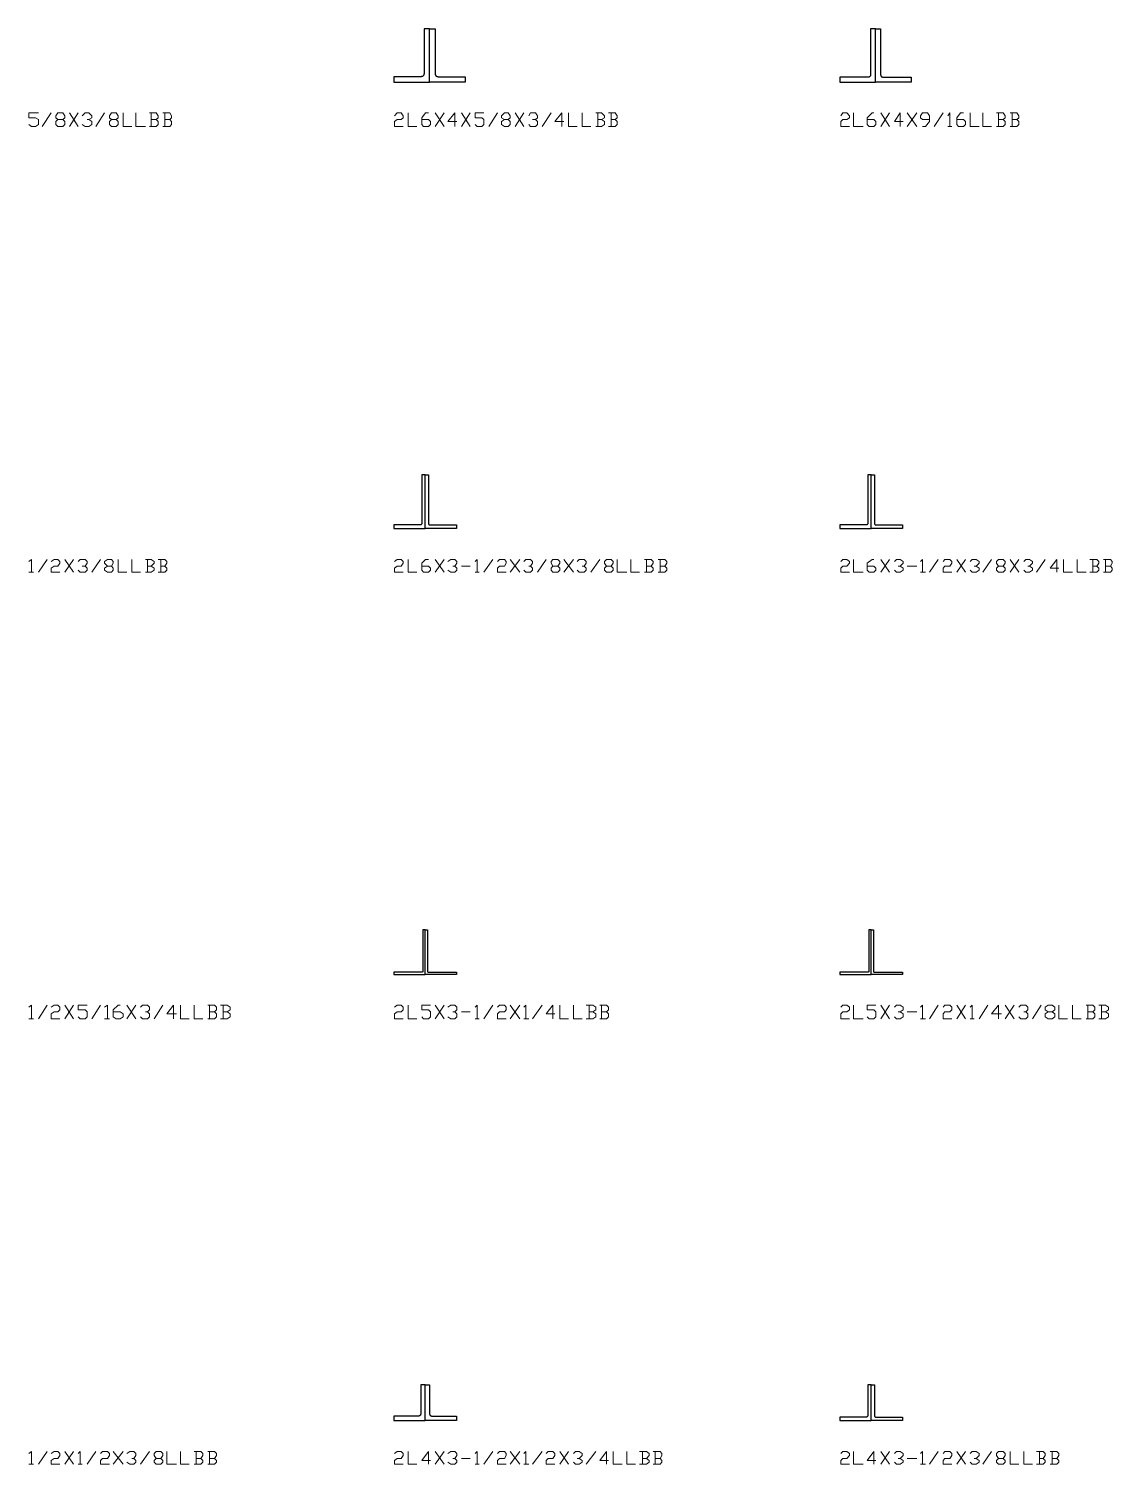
# Model space of a CAD drawing. Header units: inches. Extents: x 0 to 985, y -1555 to 12.
# Drawn here: x 359.1 to 480.5, y -754.9 to -594 of the extents above; entities that cross this region are included whole.
import ezdxf

# ---------------------------------------------------------------- set-up
doc = ezdxf.new("R2010")
doc.units = ezdxf.units.IN
doc.header["$MEASUREMENT"] = 0
doc.layers.add('AISC_STEEL', color=7, linetype='Continuous')

msp = doc.modelspace()

# ---------------------------------------------------------------- linework, layer by layer
at = {"color": 3, "lineweight": 0}
for points in [[(359.05, -604.74), (359.38, -604.96), (359.82, -604.96), (360.14, -604.74), (360.14, -604.19), (359.82, -603.98), (359.05, -603.98), (359.05, -603.43), (360.14, -603.43)], [(360.58, -604.96), (361.56, -603.43)], [(362.87, -604.19), (363.09, -604.41), (363.09, -604.74), (362.87, -604.96), (362.32, -604.96), (362.11, -604.74), (362.11, -604.41), (362.32, -604.19), (362.87, -604.19), (363.09, -603.98), (363.09, -603.76), (362.87, -603.43), (362.32, -603.43), (362.11, -603.76), (362.11, -603.98), (362.32, -604.19)], [(363.63, -604.96), (364.61, -603.43)], [(363.63, -603.43), (364.61, -604.96)], [(365.05, -603.76), (365.38, -603.43), (365.81, -603.43), (366.14, -603.76), (366.14, -603.98), (365.81, -604.19), (365.6, -604.19)], [(365.81, -604.19), (366.14, -604.41), (366.14, -604.74), (365.81, -604.96), (365.38, -604.96), (365.05, -604.74)], [(366.58, -604.96), (367.56, -603.43)], [(368.87, -604.19), (369.09, -604.41), (369.09, -604.74), (368.87, -604.96), (368.32, -604.96), (368.1, -604.74), (368.1, -604.41), (368.32, -604.19), (368.87, -604.19), (369.09, -603.98), (369.09, -603.76), (368.87, -603.43), (368.32, -603.43), (368.1, -603.76), (368.1, -603.98), (368.32, -604.19)], [(369.63, -603.43), (369.63, -604.96), (370.61, -604.96)], [(371.05, -603.43), (371.05, -604.96), (372.14, -604.96)], [(373.34, -604.19), (373.56, -603.98), (373.56, -603.76), (373.34, -603.43), (372.58, -603.43)], [(372.58, -604.96), (373.34, -604.96), (373.56, -604.74), (373.56, -604.41), (373.34, -604.19), (372.79, -604.19)], [(372.79, -603.43), (372.79, -604.96)], [(374.87, -604.19), (375.08, -603.98), (375.08, -603.76), (374.87, -603.43), (374.1, -603.43)], [(374.1, -604.96), (374.87, -604.96), (375.08, -604.74), (375.08, -604.41), (374.87, -604.19), (374.32, -604.19)], [(374.32, -603.43), (374.32, -604.96)], [(400.06, -603.76), (400.38, -603.43), (400.82, -603.43), (401.04, -603.76), (401.04, -603.98), (400.82, -604.19), (400.38, -604.19), (400.06, -604.41), (400.06, -604.96), (401.04, -604.96)], [(401.58, -603.43), (401.58, -604.96), (402.56, -604.96)], [(403.11, -604.19), (403.87, -604.19), (404.09, -604.41), (404.09, -604.74), (403.87, -604.96), (403.33, -604.96), (403.11, -604.74), (403.11, -603.98), (403.55, -603.43), (403.87, -603.43)], [(404.64, -604.96), (405.62, -603.43)], [(404.64, -603.43), (405.62, -604.96)], [(407.04, -604.41), (406.05, -604.41), (406.82, -603.43), (406.82, -604.96)], [(407.58, -604.96), (408.56, -603.43)], [(407.58, -603.43), (408.56, -604.96)], [(409.11, -604.74), (409.33, -604.96), (409.87, -604.96), (410.09, -604.74), (410.09, -604.19), (409.87, -603.98), (409.11, -603.98), (409.11, -603.43), (410.09, -603.43)], [(410.63, -604.96), (411.62, -603.43)], [(412.82, -604.19), (413.03, -604.41), (413.03, -604.74), (412.82, -604.96), (412.38, -604.96), (412.05, -604.74), (412.05, -604.41), (412.38, -604.19), (412.82, -604.19), (413.03, -603.98), (413.03, -603.76), (412.82, -603.43), (412.38, -603.43), (412.05, -603.76), (412.05, -603.98), (412.38, -604.19)], [(413.58, -604.96), (414.56, -603.43)], [(413.58, -603.43), (414.56, -604.96)], [(415.11, -603.76), (415.32, -603.43), (415.87, -603.43), (416.09, -603.76), (416.09, -603.98), (415.87, -604.19), (415.54, -604.19)], [(415.87, -604.19), (416.09, -604.41), (416.09, -604.74), (415.87, -604.96), (415.32, -604.96), (415.11, -604.74)], [(416.63, -604.96), (417.61, -603.43)], [(419.03, -604.41), (418.05, -604.41), (418.81, -603.43), (418.81, -604.96)], [(419.58, -603.43), (419.58, -604.96), (420.56, -604.96)], [(421.1, -603.43), (421.1, -604.96), (422.08, -604.96)], [(423.28, -604.19), (423.61, -603.98), (423.61, -603.76), (423.28, -603.43), (422.63, -603.43)], [(422.63, -604.96), (423.28, -604.96), (423.61, -604.74), (423.61, -604.41), (423.28, -604.19), (422.85, -604.19)], [(422.85, -603.43), (422.85, -604.96)], [(424.81, -604.19), (425.03, -603.98), (425.03, -603.76), (424.81, -603.43), (424.05, -603.43)], [(424.05, -604.96), (424.81, -604.96), (425.03, -604.74), (425.03, -604.41), (424.81, -604.19), (424.37, -604.19)], [(424.37, -603.43), (424.37, -604.96)], [(450.11, -603.76), (450.33, -603.43), (450.77, -603.43), (451.09, -603.76), (451.09, -603.98), (450.77, -604.19), (450.33, -604.19), (450.11, -604.41), (450.11, -604.96), (451.09, -604.96)], [(451.53, -603.43), (451.53, -604.96), (452.62, -604.96)], [(453.06, -604.19), (453.82, -604.19), (454.04, -604.41), (454.04, -604.74), (453.82, -604.96), (453.27, -604.96), (453.06, -604.74), (453.06, -603.98), (453.6, -603.43), (453.82, -603.43)], [(454.58, -604.96), (455.56, -603.43)], [(454.58, -603.43), (455.56, -604.96)], [(457.09, -604.41), (456.11, -604.41), (456.76, -603.43), (456.76, -604.96)], [(457.53, -604.96), (458.62, -603.43)], [(457.53, -603.43), (458.62, -604.96)], [(459.27, -604.96), (459.6, -604.96), (460.03, -604.41), (460.03, -603.76), (459.82, -603.43), (459.27, -603.43), (459.05, -603.76), (459.05, -603.98), (459.27, -604.19), (460.03, -604.19)], [(460.58, -604.96), (461.56, -603.43)], [(462.11, -603.76), (462.32, -603.43), (462.32, -604.96)], [(462.11, -604.96), (462.54, -604.96)], [(463.09, -604.19), (463.85, -604.19), (464.07, -604.41), (464.07, -604.74), (463.85, -604.96), (463.31, -604.96), (463.09, -604.74), (463.09, -603.98), (463.52, -603.43), (463.85, -603.43)], [(464.61, -603.43), (464.61, -604.96), (465.6, -604.96)], [(466.03, -603.43), (466.03, -604.96), (467.01, -604.96)], [(468.32, -604.19), (468.54, -603.98), (468.54, -603.76), (468.32, -603.43), (467.56, -603.43)], [(467.56, -604.96), (468.32, -604.96), (468.54, -604.74), (468.54, -604.41), (468.32, -604.19), (467.78, -604.19)], [(467.78, -603.43), (467.78, -604.96)], [(469.85, -604.19), (470.07, -603.98), (470.07, -603.76), (469.85, -603.43), (469.09, -603.43)], [(469.09, -604.96), (469.85, -604.96), (470.07, -604.74), (470.07, -604.41), (469.85, -604.19), (469.3, -604.19)], [(469.3, -603.43), (469.3, -604.96)], [(359.05, -653.7), (359.38, -653.48), (359.38, -654.9)], [(360.14, -654.9), (361.12, -653.48)], [(361.56, -653.7), (361.89, -653.48), (362.32, -653.48), (362.54, -653.7), (362.54, -653.92), (362.32, -654.25), (361.89, -654.25), (361.56, -654.47), (361.56, -654.9), (362.54, -654.9)], [(363.09, -654.9), (364.07, -653.48)], [(363.09, -653.48), (364.07, -654.9)], [(364.61, -653.7), (364.83, -653.48), (365.38, -653.48), (365.6, -653.7), (365.6, -653.92), (365.38, -654.25), (365.05, -654.25)], [(365.38, -654.25), (365.6, -654.47), (365.6, -654.68), (365.38, -654.9), (364.83, -654.9), (364.61, -654.68)], [(366.14, -654.9), (367.12, -653.48)], [(368.32, -654.25), (368.54, -654.47), (368.54, -654.68), (368.32, -654.9), (367.89, -654.9), (367.56, -654.68), (367.56, -654.47), (367.89, -654.25), (368.32, -654.25), (368.54, -653.92), (368.54, -653.7), (368.32, -653.48), (367.89, -653.48), (367.56, -653.7), (367.56, -653.92), (367.89, -654.25)], [(369.09, -653.48), (369.09, -654.9), (370.07, -654.9)], [(370.61, -653.48), (370.61, -654.9), (371.59, -654.9)], [(372.79, -654.25), (373.12, -653.92), (373.12, -653.7), (372.79, -653.48), (372.14, -653.48)], [(372.14, -654.9), (372.79, -654.9), (373.12, -654.68), (373.12, -654.47), (372.79, -654.25), (372.36, -654.25)], [(372.36, -653.48), (372.36, -654.9)], [(374.32, -654.25), (374.54, -653.92), (374.54, -653.7), (374.32, -653.48), (373.56, -653.48)], [(373.56, -654.9), (374.32, -654.9), (374.54, -654.68), (374.54, -654.47), (374.32, -654.25), (373.88, -654.25)], [(373.88, -653.48), (373.88, -654.9)], [(400.06, -653.7), (400.38, -653.48), (400.82, -653.48), (401.04, -653.7), (401.04, -653.92), (400.82, -654.25), (400.38, -654.25), (400.06, -654.47), (400.06, -654.9), (401.04, -654.9)], [(401.58, -653.48), (401.58, -654.9), (402.56, -654.9)], [(403.11, -654.25), (403.87, -654.25), (404.09, -654.47), (404.09, -654.68), (403.87, -654.9), (403.33, -654.9), (403.11, -654.68), (403.11, -653.92), (403.55, -653.48), (403.87, -653.48)], [(404.64, -654.9), (405.62, -653.48)], [(404.64, -653.48), (405.62, -654.9)], [(406.05, -653.7), (406.38, -653.48), (406.82, -653.48), (407.04, -653.7), (407.04, -653.92), (406.82, -654.25), (406.6, -654.25)], [(406.82, -654.25), (407.04, -654.47), (407.04, -654.68), (406.82, -654.9), (406.38, -654.9), (406.05, -654.68)], [(407.58, -654.25), (408.56, -654.25)], [(409.11, -653.7), (409.33, -653.48), (409.33, -654.9)], [(410.09, -654.9), (411.07, -653.48)], [(411.62, -653.7), (411.83, -653.48), (412.38, -653.48), (412.6, -653.7), (412.6, -653.92), (412.38, -654.25), (411.83, -654.25), (411.62, -654.47), (411.62, -654.9), (412.6, -654.9)], [(413.03, -654.9), (414.12, -653.48)], [(413.03, -653.48), (414.12, -654.9)], [(414.56, -653.7), (414.78, -653.48), (415.32, -653.48), (415.54, -653.7), (415.54, -653.92), (415.32, -654.25), (415.11, -654.25)], [(415.32, -654.25), (415.54, -654.47), (415.54, -654.68), (415.32, -654.9), (414.78, -654.9), (414.56, -654.68)], [(416.09, -654.9), (417.07, -653.48)], [(418.38, -654.25), (418.6, -654.47), (418.6, -654.68), (418.38, -654.9), (417.83, -654.9), (417.61, -654.68), (417.61, -654.47), (417.83, -654.25), (418.38, -654.25), (418.6, -653.92), (418.6, -653.7), (418.38, -653.48), (417.83, -653.48), (417.61, -653.7), (417.61, -653.92), (417.83, -654.25)], [(419.03, -654.9), (420.12, -653.48)], [(419.03, -653.48), (420.12, -654.9)], [(420.56, -653.7), (420.78, -653.48), (421.32, -653.48), (421.54, -653.7), (421.54, -653.92), (421.32, -654.25), (421.1, -654.25)], [(421.32, -654.25), (421.54, -654.47), (421.54, -654.68), (421.32, -654.9), (420.78, -654.9), (420.56, -654.68)], [(422.08, -654.9), (423.07, -653.48)], [(424.37, -654.25), (424.59, -654.47), (424.59, -654.68), (424.37, -654.9), (423.83, -654.9), (423.61, -654.68), (423.61, -654.47), (423.83, -654.25), (424.37, -654.25), (424.59, -653.92), (424.59, -653.7), (424.37, -653.48), (423.83, -653.48), (423.61, -653.7), (423.61, -653.92), (423.83, -654.25)], [(425.03, -653.48), (425.03, -654.9), (426.12, -654.9)], [(426.56, -653.48), (426.56, -654.9), (427.54, -654.9)], [(428.85, -654.25), (429.06, -653.92), (429.06, -653.7), (428.85, -653.48), (428.08, -653.48)], [(428.08, -654.9), (428.85, -654.9), (429.06, -654.68), (429.06, -654.47), (428.85, -654.25), (428.3, -654.25)], [(428.3, -653.48), (428.3, -654.9)], [(430.37, -654.25), (430.59, -653.92), (430.59, -653.7), (430.37, -653.48), (429.61, -653.48)], [(429.61, -654.9), (430.37, -654.9), (430.59, -654.68), (430.59, -654.47), (430.37, -654.25), (429.83, -654.25)], [(429.83, -653.48), (429.83, -654.9)], [(450.11, -653.7), (450.33, -653.48), (450.77, -653.48), (451.09, -653.7), (451.09, -653.92), (450.77, -654.25), (450.33, -654.25), (450.11, -654.47), (450.11, -654.9), (451.09, -654.9)], [(451.53, -653.48), (451.53, -654.9), (452.62, -654.9)], [(453.06, -654.25), (453.82, -654.25), (454.04, -654.47), (454.04, -654.68), (453.82, -654.9), (453.27, -654.9), (453.06, -654.68), (453.06, -653.92), (453.6, -653.48), (453.82, -653.48)], [(454.58, -654.9), (455.56, -653.48)], [(454.58, -653.48), (455.56, -654.9)], [(456.11, -653.7), (456.33, -653.48), (456.76, -653.48), (457.09, -653.7), (457.09, -653.92), (456.76, -654.25), (456.54, -654.25)], [(456.76, -654.25), (457.09, -654.47), (457.09, -654.68), (456.76, -654.9), (456.33, -654.9), (456.11, -654.68)], [(457.53, -654.25), (458.62, -654.25)], [(459.05, -653.7), (459.27, -653.48), (459.27, -654.9)], [(460.03, -654.9), (461.02, -653.48)], [(461.56, -653.7), (461.78, -653.48), (462.32, -653.48), (462.54, -653.7), (462.54, -653.92), (462.32, -654.25), (461.78, -654.25), (461.56, -654.47), (461.56, -654.9), (462.54, -654.9)], [(463.09, -654.9), (464.07, -653.48)], [(463.09, -653.48), (464.07, -654.9)], [(464.61, -653.7), (464.83, -653.48), (465.27, -653.48), (465.6, -653.7), (465.6, -653.92), (465.27, -654.25), (465.05, -654.25)], [(465.27, -654.25), (465.6, -654.47), (465.6, -654.68), (465.27, -654.9), (464.83, -654.9), (464.61, -654.68)], [(466.03, -654.9), (467.01, -653.48)], [(468.32, -654.25), (468.54, -654.47), (468.54, -654.68), (468.32, -654.9), (467.78, -654.9), (467.56, -654.68), (467.56, -654.47), (467.78, -654.25), (468.32, -654.25), (468.54, -653.92), (468.54, -653.7), (468.32, -653.48), (467.78, -653.48), (467.56, -653.7), (467.56, -653.92), (467.78, -654.25)], [(469.09, -654.9), (470.07, -653.48)], [(469.09, -653.48), (470.07, -654.9)], [(470.61, -653.7), (470.83, -653.48), (471.27, -653.48), (471.59, -653.7), (471.59, -653.92), (471.27, -654.25), (471.05, -654.25)], [(471.27, -654.25), (471.59, -654.47), (471.59, -654.68), (471.27, -654.9), (470.83, -654.9), (470.61, -654.68)], [(472.03, -654.9), (473.01, -653.48)], [(474.54, -654.47), (473.56, -654.47), (474.32, -653.48), (474.32, -654.9)], [(475.08, -653.48), (475.08, -654.9), (476.07, -654.9)], [(476.61, -653.48), (476.61, -654.9), (477.59, -654.9)], [(478.79, -654.25), (479.01, -653.92), (479.01, -653.7), (478.79, -653.48), (478.03, -653.48)], [(478.03, -654.9), (478.79, -654.9), (479.01, -654.68), (479.01, -654.47), (478.79, -654.25), (478.36, -654.25)], [(478.36, -653.48), (478.36, -654.9)], [(480.32, -654.25), (480.54, -653.92), (480.54, -653.7), (480.32, -653.48), (479.55, -653.48)], [(479.55, -654.9), (480.32, -654.9), (480.54, -654.68), (480.54, -654.47), (480.32, -654.25), (479.77, -654.25)], [(479.77, -653.48), (479.77, -654.9)], [(359.05, -654.9), (359.6, -654.9)], [(409.11, -654.9), (409.54, -654.9)], [(459.05, -654.9), (459.6, -654.9)], [(359.05, -703.65), (359.38, -703.43), (359.38, -704.96)], [(360.14, -704.96), (361.12, -703.43)], [(361.56, -703.65), (361.89, -703.43), (362.32, -703.43), (362.54, -703.65), (362.54, -703.98), (362.32, -704.19), (361.89, -704.19), (361.56, -704.41), (361.56, -704.96), (362.54, -704.96)], [(363.09, -704.96), (364.07, -703.43)], [(363.09, -703.43), (364.07, -704.96)], [(364.61, -704.74), (364.83, -704.96), (365.38, -704.96), (365.6, -704.74), (365.6, -704.19), (365.38, -703.98), (364.61, -703.98), (364.61, -703.43), (365.6, -703.43)], [(366.14, -704.96), (367.12, -703.43)], [(367.56, -703.65), (367.89, -703.43), (367.89, -704.96)], [(368.54, -704.19), (369.3, -704.19), (369.63, -704.41), (369.63, -704.74), (369.3, -704.96), (368.87, -704.96), (368.54, -704.74), (368.54, -703.98), (369.09, -703.43), (369.3, -703.43)], [(370.07, -704.96), (371.05, -703.43)], [(370.07, -703.43), (371.05, -704.96)], [(371.59, -703.65), (371.81, -703.43), (372.36, -703.43), (372.58, -703.65), (372.58, -703.98), (372.36, -704.19), (372.14, -704.19)], [(372.36, -704.19), (372.58, -704.41), (372.58, -704.74), (372.36, -704.96), (371.81, -704.96), (371.59, -704.74)], [(373.12, -704.96), (374.1, -703.43)], [(375.63, -704.41), (374.54, -704.41), (375.3, -703.43), (375.3, -704.96)], [(376.07, -703.43), (376.07, -704.96), (377.05, -704.96)], [(377.59, -703.43), (377.59, -704.96), (378.57, -704.96)], [(379.88, -704.19), (380.1, -703.98), (380.1, -703.65), (379.88, -703.43), (379.12, -703.43)], [(379.12, -704.96), (379.88, -704.96), (380.1, -704.74), (380.1, -704.41), (379.88, -704.19), (379.34, -704.19)], [(379.34, -703.43), (379.34, -704.96)], [(381.3, -704.19), (381.63, -703.98), (381.63, -703.65), (381.3, -703.43), (380.54, -703.43)], [(380.54, -704.96), (381.3, -704.96), (381.63, -704.74), (381.63, -704.41), (381.3, -704.19), (380.86, -704.19)], [(380.86, -703.43), (380.86, -704.96)], [(400.06, -703.65), (400.38, -703.43), (400.82, -703.43), (401.04, -703.65), (401.04, -703.98), (400.82, -704.19), (400.38, -704.19), (400.06, -704.41), (400.06, -704.96), (401.04, -704.96)], [(401.58, -703.43), (401.58, -704.96), (402.56, -704.96)], [(403.11, -704.74), (403.33, -704.96), (403.87, -704.96), (404.09, -704.74), (404.09, -704.19), (403.87, -703.98), (403.11, -703.98), (403.11, -703.43), (404.09, -703.43)], [(404.64, -704.96), (405.62, -703.43)], [(404.64, -703.43), (405.62, -704.96)], [(406.05, -703.65), (406.38, -703.43), (406.82, -703.43), (407.04, -703.65), (407.04, -703.98), (406.82, -704.19), (406.6, -704.19)], [(406.82, -704.19), (407.04, -704.41), (407.04, -704.74), (406.82, -704.96), (406.38, -704.96), (406.05, -704.74)], [(407.58, -704.19), (408.56, -704.19)], [(409.11, -703.65), (409.33, -703.43), (409.33, -704.96)], [(410.09, -704.96), (411.07, -703.43)], [(411.62, -703.65), (411.83, -703.43), (412.38, -703.43), (412.6, -703.65), (412.6, -703.98), (412.38, -704.19), (411.83, -704.19), (411.62, -704.41), (411.62, -704.96), (412.6, -704.96)], [(413.03, -704.96), (414.12, -703.43)], [(413.03, -703.43), (414.12, -704.96)], [(414.56, -703.65), (414.78, -703.43), (414.78, -704.96)], [(415.54, -704.96), (416.63, -703.43)], [(418.05, -704.41), (417.07, -704.41), (417.83, -703.43), (417.83, -704.96)], [(418.6, -703.43), (418.6, -704.96), (419.58, -704.96)], [(420.12, -703.43), (420.12, -704.96), (421.1, -704.96)], [(422.3, -704.19), (422.63, -703.98), (422.63, -703.65), (422.3, -703.43), (421.54, -703.43)], [(421.54, -704.96), (422.3, -704.96), (422.63, -704.74), (422.63, -704.41), (422.3, -704.19), (421.87, -704.19)], [(421.87, -703.43), (421.87, -704.96)], [(423.83, -704.19), (424.05, -703.98), (424.05, -703.65), (423.83, -703.43), (423.07, -703.43)], [(423.07, -704.96), (423.83, -704.96), (424.05, -704.74), (424.05, -704.41), (423.83, -704.19), (423.28, -704.19)], [(423.28, -703.43), (423.28, -704.96)], [(450.11, -703.65), (450.33, -703.43), (450.77, -703.43), (451.09, -703.65), (451.09, -703.98), (450.77, -704.19), (450.33, -704.19), (450.11, -704.41), (450.11, -704.96), (451.09, -704.96)], [(451.53, -703.43), (451.53, -704.96), (452.62, -704.96)], [(453.06, -704.74), (453.27, -704.96), (453.82, -704.96), (454.04, -704.74), (454.04, -704.19), (453.82, -703.98), (453.06, -703.98), (453.06, -703.43), (454.04, -703.43)], [(454.58, -704.96), (455.56, -703.43)], [(454.58, -703.43), (455.56, -704.96)], [(456.11, -703.65), (456.33, -703.43), (456.76, -703.43), (457.09, -703.65), (457.09, -703.98), (456.76, -704.19), (456.54, -704.19)], [(456.76, -704.19), (457.09, -704.41), (457.09, -704.74), (456.76, -704.96), (456.33, -704.96), (456.11, -704.74)], [(457.53, -704.19), (458.62, -704.19)], [(459.05, -703.65), (459.27, -703.43), (459.27, -704.96)], [(460.03, -704.96), (461.02, -703.43)], [(461.56, -703.65), (461.78, -703.43), (462.32, -703.43), (462.54, -703.65), (462.54, -703.98), (462.32, -704.19), (461.78, -704.19), (461.56, -704.41), (461.56, -704.96), (462.54, -704.96)], [(463.09, -704.96), (464.07, -703.43)], [(463.09, -703.43), (464.07, -704.96)], [(464.61, -703.65), (464.83, -703.43), (464.83, -704.96)], [(465.6, -704.96), (466.58, -703.43)], [(468.1, -704.41), (467.01, -704.41), (467.78, -703.43), (467.78, -704.96)], [(468.54, -704.96), (469.52, -703.43)], [(468.54, -703.43), (469.52, -704.96)], [(470.07, -703.65), (470.29, -703.43), (470.83, -703.43), (471.05, -703.65), (471.05, -703.98), (470.83, -704.19), (470.61, -704.19)], [(470.83, -704.19), (471.05, -704.41), (471.05, -704.74), (470.83, -704.96), (470.29, -704.96), (470.07, -704.74)], [(471.59, -704.96), (472.58, -703.43)], [(473.78, -704.19), (474.1, -704.41), (474.1, -704.74), (473.78, -704.96), (473.34, -704.96), (473.01, -704.74), (473.01, -704.41), (473.34, -704.19), (473.78, -704.19), (474.1, -703.98), (474.1, -703.65), (473.78, -703.43), (473.34, -703.43), (473.01, -703.65), (473.01, -703.98), (473.34, -704.19)], [(474.54, -703.43), (474.54, -704.96), (475.52, -704.96)], [(476.07, -703.43), (476.07, -704.96), (477.05, -704.96)], [(478.36, -704.19), (478.57, -703.98), (478.57, -703.65), (478.36, -703.43), (477.59, -703.43)], [(477.59, -704.96), (478.36, -704.96), (478.57, -704.74), (478.57, -704.41), (478.36, -704.19), (477.81, -704.19)], [(477.81, -703.43), (477.81, -704.96)], [(479.77, -704.19), (480.1, -703.98), (480.1, -703.65), (479.77, -703.43), (479.01, -703.43)], [(479.01, -704.96), (479.77, -704.96), (480.1, -704.74), (480.1, -704.41), (479.77, -704.19), (479.34, -704.19)], [(479.34, -703.43), (479.34, -704.96)], [(359.05, -704.96), (359.6, -704.96)], [(367.56, -704.96), (368.1, -704.96)], [(409.11, -704.96), (409.54, -704.96)], [(414.56, -704.96), (415.11, -704.96)], [(459.05, -704.96), (459.6, -704.96)], [(464.61, -704.96), (465.05, -704.96)], [(359.05, -753.7), (359.38, -753.48), (359.38, -754.9)], [(360.14, -754.9), (361.12, -753.48)], [(361.56, -753.7), (361.89, -753.48), (362.32, -753.48), (362.54, -753.7), (362.54, -753.92), (362.32, -754.25), (361.89, -754.25), (361.56, -754.47), (361.56, -754.9), (362.54, -754.9)], [(363.09, -754.9), (364.07, -753.48)], [(363.09, -753.48), (364.07, -754.9)], [(364.61, -753.7), (364.83, -753.48), (364.83, -754.9)], [(365.6, -754.9), (366.58, -753.48)], [(367.12, -753.7), (367.34, -753.48), (367.89, -753.48), (368.1, -753.7), (368.1, -753.92), (367.89, -754.25), (367.34, -754.25), (367.12, -754.47), (367.12, -754.9), (368.1, -754.9)], [(368.54, -754.9), (369.63, -753.48)], [(368.54, -753.48), (369.63, -754.9)], [(370.07, -753.7), (370.39, -753.48), (370.83, -753.48), (371.05, -753.7), (371.05, -753.92), (370.83, -754.25), (370.61, -754.25)], [(370.83, -754.25), (371.05, -754.47), (371.05, -754.68), (370.83, -754.9), (370.39, -754.9), (370.07, -754.68)], [(371.59, -754.9), (372.58, -753.48)], [(373.88, -754.25), (374.1, -754.47), (374.1, -754.68), (373.88, -754.9), (373.34, -754.9), (373.12, -754.68), (373.12, -754.47), (373.34, -754.25), (373.88, -754.25), (374.1, -753.92), (374.1, -753.7), (373.88, -753.48), (373.34, -753.48), (373.12, -753.7), (373.12, -753.92), (373.34, -754.25)], [(374.54, -753.48), (374.54, -754.9), (375.63, -754.9)], [(376.07, -753.48), (376.07, -754.9), (377.05, -754.9)], [(378.36, -754.25), (378.57, -753.92), (378.57, -753.7), (378.36, -753.48), (377.59, -753.48)], [(377.59, -754.9), (378.36, -754.9), (378.57, -754.68), (378.57, -754.47), (378.36, -754.25), (377.81, -754.25)], [(377.81, -753.48), (377.81, -754.9)], [(379.88, -754.25), (380.1, -753.92), (380.1, -753.7), (379.88, -753.48), (379.12, -753.48)], [(379.12, -754.9), (379.88, -754.9), (380.1, -754.68), (380.1, -754.47), (379.88, -754.25), (379.34, -754.25)], [(379.34, -753.48), (379.34, -754.9)], [(400.06, -753.7), (400.38, -753.48), (400.82, -753.48), (401.04, -753.7), (401.04, -753.92), (400.82, -754.25), (400.38, -754.25), (400.06, -754.47), (400.06, -754.9), (401.04, -754.9)], [(401.58, -753.48), (401.58, -754.9), (402.56, -754.9)], [(404.09, -754.47), (403.11, -754.47), (403.87, -753.48), (403.87, -754.9)], [(404.64, -754.9), (405.62, -753.48)], [(404.64, -753.48), (405.62, -754.9)], [(406.05, -753.7), (406.38, -753.48), (406.82, -753.48), (407.04, -753.7), (407.04, -753.92), (406.82, -754.25), (406.6, -754.25)], [(406.82, -754.25), (407.04, -754.47), (407.04, -754.68), (406.82, -754.9), (406.38, -754.9), (406.05, -754.68)], [(407.58, -754.25), (408.56, -754.25)], [(409.11, -753.7), (409.33, -753.48), (409.33, -754.9)], [(410.09, -754.9), (411.07, -753.48)], [(411.62, -753.7), (411.83, -753.48), (412.38, -753.48), (412.6, -753.7), (412.6, -753.92), (412.38, -754.25), (411.83, -754.25), (411.62, -754.47), (411.62, -754.9), (412.6, -754.9)], [(413.03, -754.9), (414.12, -753.48)], [(413.03, -753.48), (414.12, -754.9)], [(414.56, -753.7), (414.78, -753.48), (414.78, -754.9)], [(415.54, -754.9), (416.63, -753.48)], [(417.07, -753.7), (417.29, -753.48), (417.83, -753.48), (418.05, -753.7), (418.05, -753.92), (417.83, -754.25), (417.29, -754.25), (417.07, -754.47), (417.07, -754.9), (418.05, -754.9)], [(418.6, -754.9), (419.58, -753.48)], [(418.6, -753.48), (419.58, -754.9)], [(420.12, -753.7), (420.34, -753.48), (420.78, -753.48), (421.1, -753.7), (421.1, -753.92), (420.78, -754.25), (420.56, -754.25)], [(420.78, -754.25), (421.1, -754.47), (421.1, -754.68), (420.78, -754.9), (420.34, -754.9), (420.12, -754.68)], [(421.54, -754.9), (422.63, -753.48)], [(424.05, -754.47), (423.07, -754.47), (423.83, -753.48), (423.83, -754.9)], [(424.59, -753.48), (424.59, -754.9), (425.57, -754.9)], [(426.12, -753.48), (426.12, -754.9), (427.1, -754.9)], [(428.3, -754.25), (428.63, -753.92), (428.63, -753.7), (428.3, -753.48), (427.54, -753.48)], [(427.54, -754.9), (428.3, -754.9), (428.63, -754.68), (428.63, -754.47), (428.3, -754.25), (427.86, -754.25)], [(427.86, -753.48), (427.86, -754.9)], [(429.83, -754.25), (430.05, -753.92), (430.05, -753.7), (429.83, -753.48), (429.06, -753.48)], [(429.06, -754.9), (429.83, -754.9), (430.05, -754.68), (430.05, -754.47), (429.83, -754.25), (429.28, -754.25)], [(429.28, -753.48), (429.28, -754.9)], [(450.11, -753.7), (450.33, -753.48), (450.77, -753.48), (451.09, -753.7), (451.09, -753.92), (450.77, -754.25), (450.33, -754.25), (450.11, -754.47), (450.11, -754.9), (451.09, -754.9)], [(451.53, -753.48), (451.53, -754.9), (452.62, -754.9)], [(454.04, -754.47), (453.06, -754.47), (453.82, -753.48), (453.82, -754.9)], [(454.58, -754.9), (455.56, -753.48)], [(454.58, -753.48), (455.56, -754.9)], [(456.11, -753.7), (456.33, -753.48), (456.76, -753.48), (457.09, -753.7), (457.09, -753.92), (456.76, -754.25), (456.54, -754.25)], [(456.76, -754.25), (457.09, -754.47), (457.09, -754.68), (456.76, -754.9), (456.33, -754.9), (456.11, -754.68)], [(457.53, -754.25), (458.62, -754.25)], [(459.05, -753.7), (459.27, -753.48), (459.27, -754.9)], [(460.03, -754.9), (461.02, -753.48)], [(461.56, -753.7), (461.78, -753.48), (462.32, -753.48), (462.54, -753.7), (462.54, -753.92), (462.32, -754.25), (461.78, -754.25), (461.56, -754.47), (461.56, -754.9), (462.54, -754.9)], [(463.09, -754.9), (464.07, -753.48)], [(463.09, -753.48), (464.07, -754.9)], [(464.61, -753.7), (464.83, -753.48), (465.27, -753.48), (465.6, -753.7), (465.6, -753.92), (465.27, -754.25), (465.05, -754.25)], [(465.27, -754.25), (465.6, -754.47), (465.6, -754.68), (465.27, -754.9), (464.83, -754.9), (464.61, -754.68)], [(466.03, -754.9), (467.01, -753.48)], [(468.32, -754.25), (468.54, -754.47), (468.54, -754.68), (468.32, -754.9), (467.78, -754.9), (467.56, -754.68), (467.56, -754.47), (467.78, -754.25), (468.32, -754.25), (468.54, -753.92), (468.54, -753.7), (468.32, -753.48), (467.78, -753.48), (467.56, -753.7), (467.56, -753.92), (467.78, -754.25)], [(469.09, -753.48), (469.09, -754.9), (470.07, -754.9)], [(470.61, -753.48), (470.61, -754.9), (471.59, -754.9)], [(472.79, -754.25), (473.01, -753.92), (473.01, -753.7), (472.79, -753.48), (472.03, -753.48)], [(472.03, -754.9), (472.79, -754.9), (473.01, -754.68), (473.01, -754.47), (472.79, -754.25), (472.36, -754.25)], [(472.36, -753.48), (472.36, -754.9)], [(474.32, -754.25), (474.54, -753.92), (474.54, -753.7), (474.32, -753.48), (473.56, -753.48)], [(473.56, -754.9), (474.32, -754.9), (474.54, -754.68), (474.54, -754.47), (474.32, -754.25), (473.78, -754.25)], [(473.78, -753.48), (473.78, -754.9)], [(359.05, -754.9), (359.6, -754.9)], [(364.61, -754.9), (365.05, -754.9)], [(409.11, -754.9), (409.54, -754.9)], [(414.56, -754.9), (415.11, -754.9)], [(459.05, -754.9), (459.6, -754.9)]]:
    msp.add_lwpolyline(points, dxfattribs=at)
at = {"layer": 'AISC_STEEL'}
for points in [[(400, -600), (404, -600), (404, -594), (403.38, -594), (403.38, -599.06), (403.37, -599.09), (403.37, -599.12), (403.36, -599.15), (403.35, -599.18), (403.34, -599.2), (403.33, -599.23), (403.31, -599.25), (403.29, -599.27), (403.27, -599.29), (403.25, -599.31), (403.23, -599.33), (403.2, -599.34), (403.18, -599.35), (403.15, -599.36), (403.12, -599.37), (403.09, -599.37), (403.06, -599.38), (400, -599.38)], [(408, -600), (404, -600), (404, -594), (404.62, -594), (404.62, -599.06), (404.63, -599.09), (404.63, -599.12), (404.64, -599.15), (404.65, -599.18), (404.66, -599.2), (404.67, -599.23), (404.69, -599.25), (404.71, -599.27), (404.73, -599.29), (404.75, -599.31), (404.77, -599.33), (404.8, -599.34), (404.82, -599.35), (404.85, -599.36), (404.88, -599.37), (404.91, -599.37), (404.94, -599.38), (408, -599.38)], [(450, -600), (454, -600), (454, -594), (453.44, -594), (453.44, -599.16), (453.44, -599.18), (453.43, -599.21), (453.42, -599.24), (453.41, -599.27), (453.4, -599.3), (453.38, -599.32), (453.36, -599.34), (453.34, -599.36), (453.32, -599.38), (453.3, -599.4), (453.27, -599.41), (453.24, -599.42), (453.21, -599.43), (453.18, -599.44), (453.16, -599.44), (450, -599.44)], [(458, -600), (454, -600), (454, -594), (454.56, -594), (454.56, -599.16), (454.56, -599.18), (454.57, -599.21), (454.58, -599.24), (454.59, -599.27), (454.6, -599.3), (454.62, -599.32), (454.64, -599.34), (454.66, -599.36), (454.68, -599.38), (454.7, -599.4), (454.73, -599.41), (454.76, -599.42), (454.79, -599.43), (454.82, -599.44), (454.84, -599.44), (458, -599.44)], [(400, -650), (403.5, -650), (403.5, -644), (403.12, -644), (403.12, -649.44), (403.12, -649.46), (403.12, -649.49), (403.11, -649.51), (403.1, -649.53), (403.09, -649.55), (403.07, -649.57), (403.05, -649.59), (403.03, -649.6), (403.01, -649.61), (402.99, -649.62), (402.96, -649.62), (402.94, -649.62), (400, -649.62)], [(407, -650), (403.5, -650), (403.5, -644), (403.88, -644), (403.88, -649.44), (403.88, -649.46), (403.88, -649.49), (403.89, -649.51), (403.9, -649.53), (403.91, -649.55), (403.93, -649.57), (403.95, -649.59), (403.97, -649.6), (403.99, -649.61), (404.01, -649.62), (404.04, -649.62), (404.06, -649.62), (407, -649.62)], [(450, -650), (453.5, -650), (453.5, -644), (453.12, -644), (453.12, -649.44), (453.12, -649.46), (453.12, -649.49), (453.11, -649.51), (453.1, -649.53), (453.09, -649.55), (453.07, -649.57), (453.05, -649.59), (453.03, -649.6), (453.01, -649.61), (452.99, -649.62), (452.96, -649.62), (452.94, -649.62), (450, -649.62)], [(457, -650), (453.5, -650), (453.5, -644), (453.88, -644), (453.88, -649.44), (453.88, -649.46), (453.88, -649.49), (453.89, -649.51), (453.9, -649.53), (453.91, -649.55), (453.93, -649.57), (453.95, -649.59), (453.97, -649.6), (453.99, -649.61), (454.01, -649.62), (454.04, -649.62), (454.06, -649.62), (457, -649.62)], [(400, -700), (403.5, -700), (403.5, -695), (403.25, -695), (403.25, -699.62), (403.25, -699.64), (403.25, -699.66), (403.24, -699.67), (403.23, -699.69), (403.22, -699.7), (403.21, -699.71), (403.2, -699.72), (403.19, -699.73), (403.17, -699.74), (403.16, -699.75), (403.14, -699.75), (403.12, -699.75), (400, -699.75)], [(407, -700), (403.5, -700), (403.5, -695), (403.75, -695), (403.75, -699.62), (403.75, -699.64), (403.75, -699.66), (403.76, -699.67), (403.77, -699.69), (403.78, -699.7), (403.79, -699.71), (403.8, -699.72), (403.81, -699.73), (403.83, -699.74), (403.84, -699.75), (403.86, -699.75), (403.88, -699.75), (407, -699.75)], [(450, -700), (453.5, -700), (453.5, -695), (453.25, -695), (453.25, -699.62), (453.25, -699.64), (453.25, -699.66), (453.24, -699.67), (453.23, -699.69), (453.22, -699.7), (453.21, -699.71), (453.2, -699.72), (453.19, -699.73), (453.17, -699.74), (453.16, -699.75), (453.14, -699.75), (453.12, -699.75), (450, -699.75)], [(457, -700), (453.5, -700), (453.5, -695), (453.75, -695), (453.75, -699.62), (453.75, -699.64), (453.75, -699.66), (453.76, -699.67), (453.77, -699.69), (453.78, -699.7), (453.79, -699.71), (453.8, -699.72), (453.81, -699.73), (453.83, -699.74), (453.84, -699.75), (453.86, -699.75), (453.88, -699.75), (457, -699.75)], [(400, -750), (403.5, -750), (403.5, -746), (403, -746), (403, -749.25), (403, -749.28), (402.99, -749.31), (402.99, -749.33), (402.98, -749.36), (402.96, -749.38), (402.95, -749.41), (402.93, -749.43), (402.91, -749.45), (402.88, -749.46), (402.86, -749.48), (402.83, -749.49), (402.81, -749.49), (402.78, -749.5), (402.75, -749.5), (400, -749.5)], [(407, -750), (403.5, -750), (403.5, -746), (404, -746), (404, -749.25), (404, -749.28), (404.01, -749.31), (404.01, -749.33), (404.02, -749.36), (404.04, -749.38), (404.05, -749.41), (404.07, -749.43), (404.09, -749.45), (404.12, -749.46), (404.14, -749.48), (404.17, -749.49), (404.19, -749.49), (404.22, -749.5), (404.25, -749.5), (407, -749.5)], [(450, -750), (453.5, -750), (453.5, -746), (453.12, -746), (453.12, -749.44), (453.12, -749.46), (453.12, -749.49), (453.11, -749.51), (453.1, -749.53), (453.09, -749.55), (453.07, -749.57), (453.05, -749.59), (453.03, -749.6), (453.01, -749.61), (452.99, -749.62), (452.96, -749.62), (452.94, -749.62), (450, -749.62)], [(457, -750), (453.5, -750), (453.5, -746), (453.88, -746), (453.88, -749.44), (453.88, -749.46), (453.88, -749.49), (453.89, -749.51), (453.9, -749.53), (453.91, -749.55), (453.93, -749.57), (453.95, -749.59), (453.97, -749.6), (453.99, -749.61), (454.01, -749.62), (454.04, -749.62), (454.06, -749.62), (457, -749.62)]]:
    msp.add_lwpolyline(points, close=True, dxfattribs=at)

doc.saveas('drawing.dxf')
